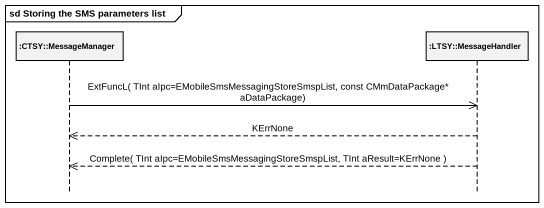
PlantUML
@startuml
mainframe sd Storing the SMS parameters list
hide footbox
participant ":CTSY::MessageManager" as CTSY_MessageManager
participant ":LTSY::MessageHandler" as LTSY_MessageHandler

CTSY_MessageManager ->> LTSY_MessageHandler : ExtFuncL( TInt aIpc=EMobileSmsMessagingStoreSmspList, const CMmDataPackage* aDataPackage)
LTSY_MessageHandler -->> CTSY_MessageManager : KErrNone
LTSY_MessageHandler -->> CTSY_MessageManager : Complete( TInt aIpc=EMobileSmsMessagingStoreSmspList, TInt aResult=KErrNone )
@enduml
